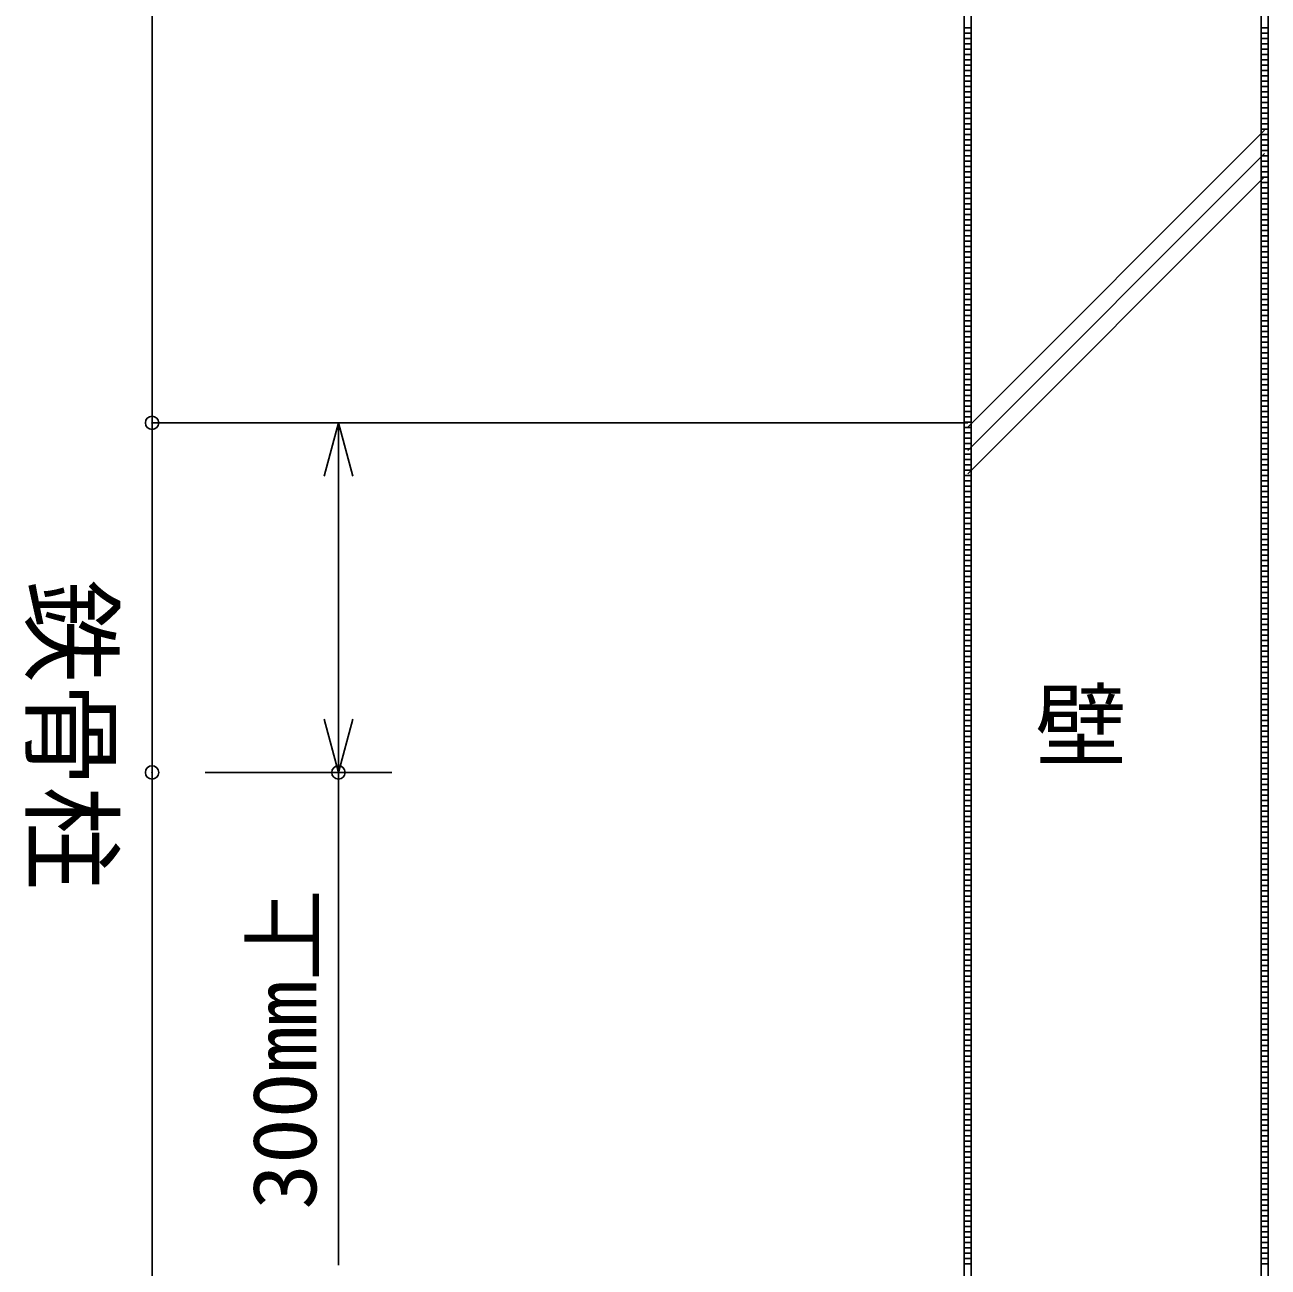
# Model space of a CAD drawing. Units: millimetres on the paper. Extents: x -384 to 384, y -238 to 239.
# Drawn here: x 70.93 to 117.61, y -118.8 to -72.16 of the extents above; entities that cross this region are included whole.
import ezdxf
from ezdxf.enums import TextEntityAlignment as Align

# ---------------------------------------------------------------- set-up
doc = ezdxf.new("R2010")
doc.units = ezdxf.units.MM
doc.header["$PDMODE"] = 32
doc.header["$PDSIZE"] = 0.5
for name, color, linetype in [('0-0_MOJI1', 2, 'Continuous'), ('0-1_GAIKEI', 7, 'Continuous'), ('0-3_WAKU', 4, 'Continuous'), ('0-5_SUNPO', 3, 'Continuous'), ('0-6_DEFPOINTS', 7, 'Continuous')]:
    doc.layers.add(name, color=color, linetype=linetype)
doc.styles.add('ＭＳ ゴシック', font='')
doc.styles.add('ＭＳ Ｐゴシック', font='')
doc.styles.get('ＭＳ ゴシック').set_extended_font_data('MS Gothic')
doc.styles.get('ＭＳ Ｐゴシック').set_extended_font_data('MS PGothic')

# ---------------------------------------------------------------- blocks, each defined once
blk = doc.blocks.new('_OPEN30')
at = {"layer": '0-3_WAKU', "color": 7}
blk.add_line((0, 0), (-1, 0), dxfattribs=at)
blk.add_lwpolyline([(-1, 0.2679), (0, 0), (-1, -0.2679)], dxfattribs=at)

msp = doc.modelspace()

# ---------------------------------------------------------------- linework, layer by layer
at = {"layer": '0-1_GAIKEI'}
for p, q in [((75.708, -225.979), (75.708, -62.773)), ((106.464, -72.279), (106.202, -72.279)), ((117.613, -72.279), (117.351, -72.279)), ((106.464, -72.479), (106.202, -72.479)), ((106.464, -72.679), (106.202, -72.679)), ((117.613, -72.479), (117.351, -72.479)), ((117.613, -72.679), (117.351, -72.679)), ((106.464, -72.879), (106.202, -72.879)), ((106.464, -73.079), (106.202, -73.079)), ((106.464, -73.279), (106.202, -73.279)), ((117.613, -72.879), (117.351, -72.879)), ((117.613, -73.079), (117.351, -73.079)), ((117.613, -73.279), (117.351, -73.279)), ((106.464, -73.479), (106.202, -73.479)), ((106.464, -73.679), (106.202, -73.679)), ((117.613, -73.479), (117.351, -73.479)), ((117.613, -73.679), (117.351, -73.679)), ((106.464, -73.879), (106.202, -73.879)), ((106.464, -74.079), (106.202, -74.079)), ((117.613, -73.879), (117.351, -73.879)), ((117.613, -74.079), (117.351, -74.079)), ((106.464, -74.279), (106.202, -74.279)), ((106.464, -74.479), (106.202, -74.479)), ((106.464, -74.679), (106.202, -74.679)), ((117.613, -74.279), (117.351, -74.279)), ((117.613, -74.479), (117.351, -74.479)), ((117.613, -74.679), (117.351, -74.679)), ((106.464, -74.879), (106.202, -74.879)), ((106.464, -75.079), (106.202, -75.079)), ((117.613, -74.879), (117.351, -74.879)), ((117.613, -75.079), (117.351, -75.079)), ((106.464, -75.279), (106.202, -75.279)), ((106.464, -75.479), (106.202, -75.479)), ((117.613, -75.279), (117.351, -75.279)), ((117.613, -75.479), (117.351, -75.479)), ((106.464, -75.679), (106.202, -75.679)), ((106.464, -75.879), (106.202, -75.879)), ((106.464, -76.079), (106.202, -76.079)), ((117.613, -75.679), (117.351, -75.679)), ((117.613, -75.879), (117.351, -75.879)), ((117.613, -76.079), (117.351, -76.079)), ((106.464, -76.279), (106.202, -76.279)), ((106.464, -76.479), (106.202, -76.479)), ((117.613, -76.279), (117.351, -76.279)), ((117.613, -76.479), (117.351, -76.479)), ((106.464, -76.679), (106.202, -76.679)), ((106.464, -76.879), (106.202, -76.879)), ((117.613, -76.679), (117.351, -76.679)), ((117.613, -76.879), (117.351, -76.879)), ((106.464, -77.079), (106.202, -77.079)), ((106.464, -77.279), (106.202, -77.279)), ((106.464, -77.479), (106.202, -77.479)), ((117.613, -77.079), (117.351, -77.079)), ((117.613, -77.279), (117.351, -77.279)), ((117.613, -77.479), (117.351, -77.479)), ((106.464, -77.679), (106.202, -77.679)), ((106.464, -77.879), (106.202, -77.879)), ((117.613, -77.679), (117.351, -77.679)), ((117.613, -77.879), (117.351, -77.879)), ((106.464, -78.079), (106.202, -78.079)), ((106.464, -78.279), (106.202, -78.279)), ((117.613, -78.079), (117.351, -78.079)), ((117.613, -78.279), (117.351, -78.279)), ((106.464, -78.479), (106.202, -78.479)), ((106.464, -78.679), (106.202, -78.679)), ((106.464, -78.879), (106.202, -78.879)), ((117.613, -78.479), (117.351, -78.479)), ((117.613, -78.679), (117.351, -78.679)), ((117.613, -78.879), (117.351, -78.879)), ((106.464, -79.079), (106.202, -79.079)), ((106.464, -79.279), (106.202, -79.279)), ((117.613, -79.079), (117.351, -79.079)), ((117.613, -79.279), (117.351, -79.279)), ((106.464, -79.479), (106.202, -79.479)), ((106.464, -79.679), (106.202, -79.679)), ((117.613, -79.479), (117.351, -79.479)), ((117.613, -79.679), (117.351, -79.679)), ((106.464, -79.879), (106.202, -79.879)), ((106.464, -80.079), (106.202, -80.079)), ((106.464, -80.279), (106.202, -80.279)), ((117.613, -79.879), (117.351, -79.879)), ((117.613, -80.079), (117.351, -80.079)), ((117.613, -80.279), (117.351, -80.279)), ((106.464, -80.479), (106.202, -80.479)), ((106.464, -80.679), (106.202, -80.679)), ((117.613, -80.479), (117.351, -80.479)), ((117.613, -80.679), (117.351, -80.679)), ((106.464, -80.879), (106.202, -80.879)), ((106.464, -81.079), (106.202, -81.079)), ((117.613, -80.879), (117.351, -80.879)), ((117.613, -81.079), (117.351, -81.079)), ((106.464, -81.279), (106.202, -81.279)), ((106.464, -81.479), (106.202, -81.479)), ((106.464, -81.679), (106.202, -81.679)), ((117.613, -81.279), (117.351, -81.279)), ((117.613, -81.479), (117.351, -81.479)), ((117.613, -81.679), (117.351, -81.679)), ((106.464, -81.879), (106.202, -81.879)), ((106.464, -82.079), (106.202, -82.079)), ((117.613, -81.879), (117.351, -81.879)), ((117.613, -82.079), (117.351, -82.079)), ((106.464, -82.279), (106.202, -82.279)), ((106.464, -82.479), (106.202, -82.479)), ((117.613, -82.279), (117.351, -82.279)), ((117.613, -82.479), (117.351, -82.479)), ((106.464, -82.679), (106.202, -82.679)), ((106.464, -82.879), (106.202, -82.879)), ((106.464, -83.079), (106.202, -83.079)), ((117.613, -82.679), (117.351, -82.679)), ((117.613, -82.879), (117.351, -82.879)), ((117.613, -83.079), (117.351, -83.079)), ((106.464, -83.279), (106.202, -83.279)), ((106.464, -83.479), (106.202, -83.479)), ((117.613, -83.279), (117.351, -83.279)), ((117.613, -83.479), (117.351, -83.479)), ((106.464, -83.679), (106.202, -83.679)), ((106.464, -83.879), (106.202, -83.879)), ((117.613, -83.679), (117.351, -83.679)), ((117.613, -83.879), (117.351, -83.879)), ((106.464, -84.079), (106.202, -84.079)), ((106.464, -84.279), (106.202, -84.279)), ((106.464, -84.479), (106.202, -84.479)), ((117.613, -84.079), (117.351, -84.079)), ((117.613, -84.279), (117.351, -84.279)), ((117.613, -84.479), (117.351, -84.479)), ((106.464, -84.679), (106.202, -84.679)), ((106.464, -84.879), (106.202, -84.879)), ((117.613, -84.679), (117.351, -84.679)), ((117.613, -84.879), (117.351, -84.879)), ((106.464, -85.079), (106.202, -85.079)), ((106.464, -85.279), (106.202, -85.279)), ((117.613, -85.079), (117.351, -85.079)), ((117.613, -85.279), (117.351, -85.279)), ((106.464, -85.479), (106.202, -85.479)), ((106.464, -85.679), (106.202, -85.679)), ((106.464, -85.879), (106.202, -85.879)), ((117.613, -85.479), (117.351, -85.479)), ((117.613, -85.679), (117.351, -85.679)), ((117.613, -85.879), (117.351, -85.879)), ((106.464, -86.079), (106.202, -86.079)), ((106.464, -86.279), (106.202, -86.279)), ((117.613, -86.079), (117.351, -86.079)), ((117.613, -86.279), (117.351, -86.279)), ((106.464, -86.479), (106.202, -86.479)), ((106.464, -86.679), (106.202, -86.679)), ((117.613, -86.479), (117.351, -86.479)), ((117.613, -86.679), (117.351, -86.679)), ((75.708, -87.105), (106.333, -87.105)), ((106.464, -86.879), (106.202, -86.879)), ((106.464, -87.079), (106.202, -87.079)), ((106.464, -87.279), (106.202, -87.279)), ((117.613, -86.879), (117.351, -86.879)), ((117.613, -87.079), (117.351, -87.079)), ((117.613, -87.279), (117.351, -87.279)), ((106.464, -87.479), (106.202, -87.479)), ((106.464, -87.679), (106.202, -87.679)), ((117.613, -87.479), (117.351, -87.479)), ((117.613, -87.679), (117.351, -87.679)), ((106.464, -87.879), (106.202, -87.879)), ((106.464, -88.079), (106.202, -88.079)), ((117.613, -87.879), (117.351, -87.879)), ((117.613, -88.079), (117.351, -88.079)), ((106.464, -88.279), (106.202, -88.279)), ((106.464, -88.479), (106.202, -88.479)), ((106.464, -88.679), (106.202, -88.679)), ((117.613, -88.279), (117.351, -88.279)), ((117.613, -88.479), (117.351, -88.479)), ((117.613, -88.679), (117.351, -88.679)), ((106.464, -88.879), (106.202, -88.879)), ((106.464, -89.079), (106.202, -89.079)), ((117.613, -88.879), (117.351, -88.879)), ((117.613, -89.079), (117.351, -89.079)), ((106.464, -89.279), (106.202, -89.279)), ((106.464, -89.479), (106.202, -89.479)), ((117.613, -89.279), (117.351, -89.279)), ((117.613, -89.479), (117.351, -89.479)), ((106.464, -89.679), (106.202, -89.679)), ((106.464, -89.879), (106.202, -89.879)), ((106.464, -90.079), (106.202, -90.079)), ((117.613, -89.679), (117.351, -89.679)), ((117.613, -89.879), (117.351, -89.879)), ((117.613, -90.079), (117.351, -90.079)), ((106.464, -90.279), (106.202, -90.279)), ((106.464, -90.479), (106.202, -90.479)), ((117.613, -90.279), (117.351, -90.279)), ((117.613, -90.479), (117.351, -90.479)), ((106.464, -90.679), (106.202, -90.679)), ((106.464, -90.879), (106.202, -90.879)), ((117.613, -90.679), (117.351, -90.679)), ((117.613, -90.879), (117.351, -90.879)), ((106.464, -91.079), (106.202, -91.079)), ((106.464, -91.279), (106.202, -91.279)), ((106.464, -91.479), (106.202, -91.479)), ((117.613, -91.079), (117.351, -91.079)), ((117.613, -91.279), (117.351, -91.279)), ((117.613, -91.479), (117.351, -91.479)), ((106.464, -91.679), (106.202, -91.679)), ((106.464, -91.879), (106.202, -91.879)), ((117.613, -91.679), (117.351, -91.679)), ((117.613, -91.879), (117.351, -91.879)), ((106.464, -92.079), (106.202, -92.079)), ((106.464, -92.279), (106.202, -92.279)), ((117.613, -92.079), (117.351, -92.079)), ((117.613, -92.279), (117.351, -92.279)), ((106.464, -92.479), (106.202, -92.479)), ((106.464, -92.679), (106.202, -92.679)), ((106.464, -92.879), (106.202, -92.879)), ((117.613, -92.479), (117.351, -92.479)), ((117.613, -92.679), (117.351, -92.679)), ((117.613, -92.879), (117.351, -92.879)), ((106.464, -93.079), (106.202, -93.079)), ((106.464, -93.279), (106.202, -93.279)), ((117.613, -93.079), (117.351, -93.079)), ((117.613, -93.279), (117.351, -93.279)), ((106.464, -93.479), (106.202, -93.479)), ((106.464, -93.679), (106.202, -93.679)), ((117.613, -93.479), (117.351, -93.479)), ((117.613, -93.679), (117.351, -93.679)), ((106.464, -93.879), (106.202, -93.879)), ((106.464, -94.079), (106.202, -94.079)), ((106.464, -94.279), (106.202, -94.279)), ((117.613, -93.879), (117.351, -93.879)), ((117.613, -94.079), (117.351, -94.079)), ((117.613, -94.279), (117.351, -94.279)), ((106.464, -94.479), (106.202, -94.479)), ((106.464, -94.679), (106.202, -94.679)), ((117.613, -94.479), (117.351, -94.479)), ((117.613, -94.679), (117.351, -94.679)), ((106.464, -94.879), (106.202, -94.879)), ((106.464, -95.079), (106.202, -95.079)), ((117.613, -94.879), (117.351, -94.879)), ((117.613, -95.079), (117.351, -95.079)), ((106.464, -95.279), (106.202, -95.279)), ((106.464, -95.479), (106.202, -95.479)), ((106.464, -95.679), (106.202, -95.679)), ((117.613, -95.279), (117.351, -95.279)), ((117.613, -95.479), (117.351, -95.479)), ((117.613, -95.679), (117.351, -95.679)), ((106.464, -95.879), (106.202, -95.879)), ((106.464, -96.079), (106.202, -96.079)), ((117.613, -95.879), (117.351, -95.879)), ((117.613, -96.079), (117.351, -96.079)), ((106.464, -96.279), (106.202, -96.279)), ((106.464, -96.479), (106.202, -96.479)), ((117.613, -96.279), (117.351, -96.279)), ((117.613, -96.479), (117.351, -96.479)), ((106.464, -96.679), (106.202, -96.679)), ((106.464, -96.879), (106.202, -96.879)), ((106.464, -97.079), (106.202, -97.079)), ((117.613, -96.679), (117.351, -96.679)), ((117.613, -96.879), (117.351, -96.879)), ((117.613, -97.079), (117.351, -97.079)), ((106.464, -97.279), (106.202, -97.279)), ((106.464, -97.479), (106.202, -97.479)), ((117.613, -97.279), (117.351, -97.279)), ((117.613, -97.479), (117.351, -97.479)), ((106.464, -97.679), (106.202, -97.679)), ((106.464, -97.879), (106.202, -97.879)), ((117.613, -97.679), (117.351, -97.679)), ((117.613, -97.879), (117.351, -97.879)), ((106.464, -98.079), (106.202, -98.079)), ((106.464, -98.279), (106.202, -98.279)), ((106.464, -98.479), (106.202, -98.479)), ((117.613, -98.079), (117.351, -98.079)), ((117.613, -98.279), (117.351, -98.279)), ((117.613, -98.479), (117.351, -98.479)), ((106.464, -98.679), (106.202, -98.679)), ((106.464, -98.879), (106.202, -98.879)), ((117.613, -98.679), (117.351, -98.679)), ((117.613, -98.879), (117.351, -98.879)), ((106.464, -99.079), (106.202, -99.079)), ((106.464, -99.279), (106.202, -99.279)), ((117.613, -99.079), (117.351, -99.079)), ((117.613, -99.279), (117.351, -99.279)), ((106.464, -99.479), (106.202, -99.479)), ((106.464, -99.679), (106.202, -99.679)), ((106.464, -99.879), (106.202, -99.879)), ((117.613, -99.479), (117.351, -99.479)), ((117.613, -99.679), (117.351, -99.679)), ((117.613, -99.879), (117.351, -99.879)), ((106.464, -100.079), (106.202, -100.079)), ((106.464, -100.279), (106.202, -100.279)), ((117.613, -100.079), (117.351, -100.079)), ((117.613, -100.279), (117.351, -100.279)), ((106.464, -100.479), (106.202, -100.479)), ((106.464, -100.679), (106.202, -100.679)), ((117.613, -100.479), (117.351, -100.479)), ((117.613, -100.679), (117.351, -100.679)), ((106.464, -100.879), (106.202, -100.879)), ((106.464, -101.079), (106.202, -101.079)), ((106.464, -101.279), (106.202, -101.279)), ((117.613, -100.879), (117.351, -100.879)), ((117.613, -101.079), (117.351, -101.079)), ((117.613, -101.279), (117.351, -101.279)), ((106.464, -101.479), (106.202, -101.479)), ((106.464, -101.679), (106.202, -101.679)), ((117.613, -101.479), (117.351, -101.479)), ((117.613, -101.679), (117.351, -101.679)), ((106.464, -101.879), (106.202, -101.879)), ((106.464, -102.079), (106.202, -102.079)), ((117.613, -101.879), (117.351, -101.879)), ((117.613, -102.079), (117.351, -102.079)), ((106.464, -102.279), (106.202, -102.279)), ((106.464, -102.479), (106.202, -102.479)), ((106.464, -102.679), (106.202, -102.679)), ((117.613, -102.279), (117.351, -102.279)), ((117.613, -102.479), (117.351, -102.479)), ((117.613, -102.679), (117.351, -102.679)), ((106.464, -102.879), (106.202, -102.879)), ((106.464, -103.079), (106.202, -103.079)), ((117.613, -102.879), (117.351, -102.879)), ((117.613, -103.079), (117.351, -103.079)), ((106.464, -103.279), (106.202, -103.279)), ((106.464, -103.479), (106.202, -103.479)), ((117.613, -103.279), (117.351, -103.279)), ((117.613, -103.479), (117.351, -103.479)), ((106.464, -103.679), (106.202, -103.679)), ((106.464, -103.879), (106.202, -103.879)), ((106.464, -104.079), (106.202, -104.079)), ((117.613, -103.679), (117.351, -103.679)), ((117.613, -103.879), (117.351, -103.879)), ((117.613, -104.079), (117.351, -104.079)), ((106.464, -104.279), (106.202, -104.279)), ((106.464, -104.479), (106.202, -104.479)), ((117.613, -104.279), (117.351, -104.279)), ((117.613, -104.479), (117.351, -104.479)), ((106.464, -104.679), (106.202, -104.679)), ((106.464, -104.879), (106.202, -104.879)), ((117.613, -104.679), (117.351, -104.679)), ((117.613, -104.879), (117.351, -104.879)), ((106.464, -105.079), (106.202, -105.079)), ((106.464, -105.279), (106.202, -105.279)), ((106.464, -105.479), (106.202, -105.479)), ((117.613, -105.079), (117.351, -105.079)), ((117.613, -105.279), (117.351, -105.279)), ((117.613, -105.479), (117.351, -105.479)), ((106.464, -105.679), (106.202, -105.679)), ((106.464, -105.879), (106.202, -105.879)), ((117.613, -105.679), (117.351, -105.679)), ((117.613, -105.879), (117.351, -105.879)), ((106.464, -106.079), (106.202, -106.079)), ((106.464, -106.279), (106.202, -106.279)), ((117.613, -106.079), (117.351, -106.079)), ((117.613, -106.279), (117.351, -106.279)), ((106.464, -106.479), (106.202, -106.479)), ((106.464, -106.679), (106.202, -106.679)), ((106.464, -106.879), (106.202, -106.879)), ((117.613, -106.479), (117.351, -106.479)), ((117.613, -106.679), (117.351, -106.679)), ((117.613, -106.879), (117.351, -106.879)), ((106.464, -107.079), (106.202, -107.079)), ((106.464, -107.279), (106.202, -107.279)), ((117.613, -107.079), (117.351, -107.079)), ((117.613, -107.279), (117.351, -107.279)), ((106.464, -107.479), (106.202, -107.479)), ((106.464, -107.679), (106.202, -107.679)), ((117.613, -107.479), (117.351, -107.479)), ((117.613, -107.679), (117.351, -107.679)), ((106.464, -107.879), (106.202, -107.879)), ((106.464, -108.079), (106.202, -108.079)), ((106.464, -108.279), (106.202, -108.279)), ((117.613, -107.879), (117.351, -107.879)), ((117.613, -108.079), (117.351, -108.079)), ((117.613, -108.279), (117.351, -108.279)), ((106.464, -108.479), (106.202, -108.479)), ((106.464, -108.679), (106.202, -108.679)), ((117.613, -108.479), (117.351, -108.479)), ((117.613, -108.679), (117.351, -108.679)), ((106.464, -108.879), (106.202, -108.879)), ((106.464, -109.079), (106.202, -109.079)), ((117.613, -108.879), (117.351, -108.879)), ((117.613, -109.079), (117.351, -109.079)), ((106.464, -109.279), (106.202, -109.279)), ((106.464, -109.479), (106.202, -109.479)), ((106.464, -109.679), (106.202, -109.679)), ((117.613, -109.279), (117.351, -109.279)), ((117.613, -109.479), (117.351, -109.479)), ((117.613, -109.679), (117.351, -109.679)), ((106.464, -109.879), (106.202, -109.879)), ((106.464, -110.079), (106.202, -110.079)), ((117.613, -109.879), (117.351, -109.879)), ((117.613, -110.079), (117.351, -110.079)), ((106.464, -110.279), (106.202, -110.279)), ((106.464, -110.479), (106.202, -110.479)), ((117.613, -110.279), (117.351, -110.279)), ((117.613, -110.479), (117.351, -110.479)), ((106.464, -110.679), (106.202, -110.679)), ((106.464, -110.879), (106.202, -110.879)), ((106.464, -111.079), (106.202, -111.079)), ((117.613, -110.679), (117.351, -110.679)), ((117.613, -110.879), (117.351, -110.879)), ((117.613, -111.079), (117.351, -111.079)), ((106.464, -111.279), (106.202, -111.279)), ((106.464, -111.479), (106.202, -111.479)), ((117.613, -111.279), (117.351, -111.279)), ((117.613, -111.479), (117.351, -111.479)), ((106.464, -111.679), (106.202, -111.679)), ((106.464, -111.879), (106.202, -111.879)), ((117.613, -111.679), (117.351, -111.679)), ((117.613, -111.879), (117.351, -111.879)), ((106.464, -112.079), (106.202, -112.079)), ((106.464, -112.279), (106.202, -112.279)), ((106.464, -112.479), (106.202, -112.479)), ((117.613, -112.079), (117.351, -112.079)), ((117.613, -112.279), (117.351, -112.279)), ((117.613, -112.479), (117.351, -112.479)), ((106.464, -112.679), (106.202, -112.679)), ((106.464, -112.879), (106.202, -112.879)), ((117.613, -112.679), (117.351, -112.679)), ((117.613, -112.879), (117.351, -112.879)), ((106.464, -113.079), (106.202, -113.079)), ((106.464, -113.279), (106.202, -113.279)), ((117.613, -113.079), (117.351, -113.079)), ((117.613, -113.279), (117.351, -113.279)), ((106.464, -113.479), (106.202, -113.479)), ((106.464, -113.679), (106.202, -113.679)), ((106.464, -113.879), (106.202, -113.879)), ((117.613, -113.479), (117.351, -113.479)), ((117.613, -113.679), (117.351, -113.679)), ((117.613, -113.879), (117.351, -113.879)), ((106.464, -114.079), (106.202, -114.079)), ((106.464, -114.279), (106.202, -114.279)), ((117.613, -114.079), (117.351, -114.079)), ((117.613, -114.279), (117.351, -114.279)), ((106.464, -114.479), (106.202, -114.479)), ((106.464, -114.679), (106.202, -114.679)), ((117.613, -114.479), (117.351, -114.479)), ((117.613, -114.679), (117.351, -114.679)), ((106.464, -114.879), (106.202, -114.879)), ((106.464, -115.079), (106.202, -115.079)), ((106.464, -115.279), (106.202, -115.279)), ((117.613, -114.879), (117.351, -114.879)), ((117.613, -115.079), (117.351, -115.079)), ((117.613, -115.279), (117.351, -115.279)), ((106.464, -115.479), (106.202, -115.479)), ((106.464, -115.679), (106.202, -115.679)), ((117.613, -115.479), (117.351, -115.479)), ((117.613, -115.679), (117.351, -115.679)), ((106.464, -115.879), (106.202, -115.879)), ((106.464, -116.079), (106.202, -116.079)), ((117.613, -115.879), (117.351, -115.879)), ((117.613, -116.079), (117.351, -116.079)), ((106.464, -116.279), (106.202, -116.279)), ((106.464, -116.479), (106.202, -116.479)), ((106.464, -116.679), (106.202, -116.679)), ((117.613, -116.279), (117.351, -116.279)), ((117.613, -116.479), (117.351, -116.479)), ((117.613, -116.679), (117.351, -116.679)), ((106.464, -116.879), (106.202, -116.879)), ((106.464, -117.079), (106.202, -117.079)), ((117.613, -116.879), (117.351, -116.879)), ((117.613, -117.079), (117.351, -117.079)), ((106.464, -117.279), (106.202, -117.279)), ((106.464, -117.479), (106.202, -117.479)), ((117.613, -117.279), (117.351, -117.279)), ((117.613, -117.479), (117.351, -117.479)), ((106.464, -117.679), (106.202, -117.679)), ((106.464, -117.879), (106.202, -117.879)), ((106.464, -118.079), (106.202, -118.079)), ((117.613, -117.679), (117.351, -117.679)), ((117.613, -117.879), (117.351, -117.879)), ((117.613, -118.079), (117.351, -118.079)), ((106.464, -118.279), (106.202, -118.279)), ((106.464, -118.479), (106.202, -118.479)), ((117.613, -118.279), (117.351, -118.279)), ((117.613, -118.479), (117.351, -118.479)), ((106.464, -118.679), (106.202, -118.679)), ((117.613, -118.679), (117.351, -118.679))]:
    msp.add_line(p, q, dxfattribs=at)
at = {"layer": '0-1_GAIKEI', "color": 1}
for p, q in [((106.333, -87.266), (117.482, -76.117)), ((106.333, -88.141), (117.482, -76.992)), ((106.333, -89.016), (117.482, -77.867))]:
    msp.add_line(p, q, dxfattribs=at)
at = {"layer": '0-1_GAIKEI'}
for points in [[(106.464, -225.979), (106.464, -62.773), (106.202, -62.773), (106.202, -225.979)], [(117.613, -225.979), (117.613, -62.773), (117.351, -62.773), (117.351, -225.979)]]:
    msp.add_lwpolyline(points, close=True, dxfattribs=at)
at = {"layer": '0-5_SUNPO'}
for p, q in [((77.708, -87.105), (84.708, -87.105)), ((82.708, -89.105), (82.708, -98.23)), ((77.708, -100.23), (84.708, -100.23)), ((82.708, -100.23), (82.708, -118.73))]:
    msp.add_line(p, q, dxfattribs=at)
at = {"layer": '0-6_DEFPOINTS'}
for p in [(75.708, -87.105), (75.708, -100.23), (82.708, -100.23)]:
    msp.add_point(p, dxfattribs=at)

# ---------------------------------------------------------------- block references
at = {"layer": '0-5_SUNPO', "xscale": 2, "yscale": 2}
for p, rotation in [((82.708, -87.105), 90), ((82.708, -100.23), 270)]:
    msp.add_blockref('_OPEN30', p, dxfattribs=dict(at, rotation=rotation))

# ---------------------------------------------------------------- texts
at = {"layer": '0-0_MOJI1', "style": 'ＭＳ Ｐゴシック'}
msp.add_text('鉄骨柱', height=2.847, rotation=270, dxfattribs=at).set_placement((70.402, -92.983), align=Align.BOTTOM_LEFT)
at = {"layer": '0-0_MOJI1', "style": 'ＭＳ ゴシック'}
msp.add_text('壁', height=2.522, dxfattribs=at).set_placement((108.869, -100.475), align=Align.BOTTOM_LEFT)
at = {"layer": '0-5_SUNPO', "style": 'ＭＳ ゴシック', "width": 1.05}
msp.add_text('300mm上', height=2.405, rotation=90, dxfattribs=at).set_placement((82.598, -116.648), align=Align.BOTTOM_LEFT)

doc.saveas('drawing.dxf')
